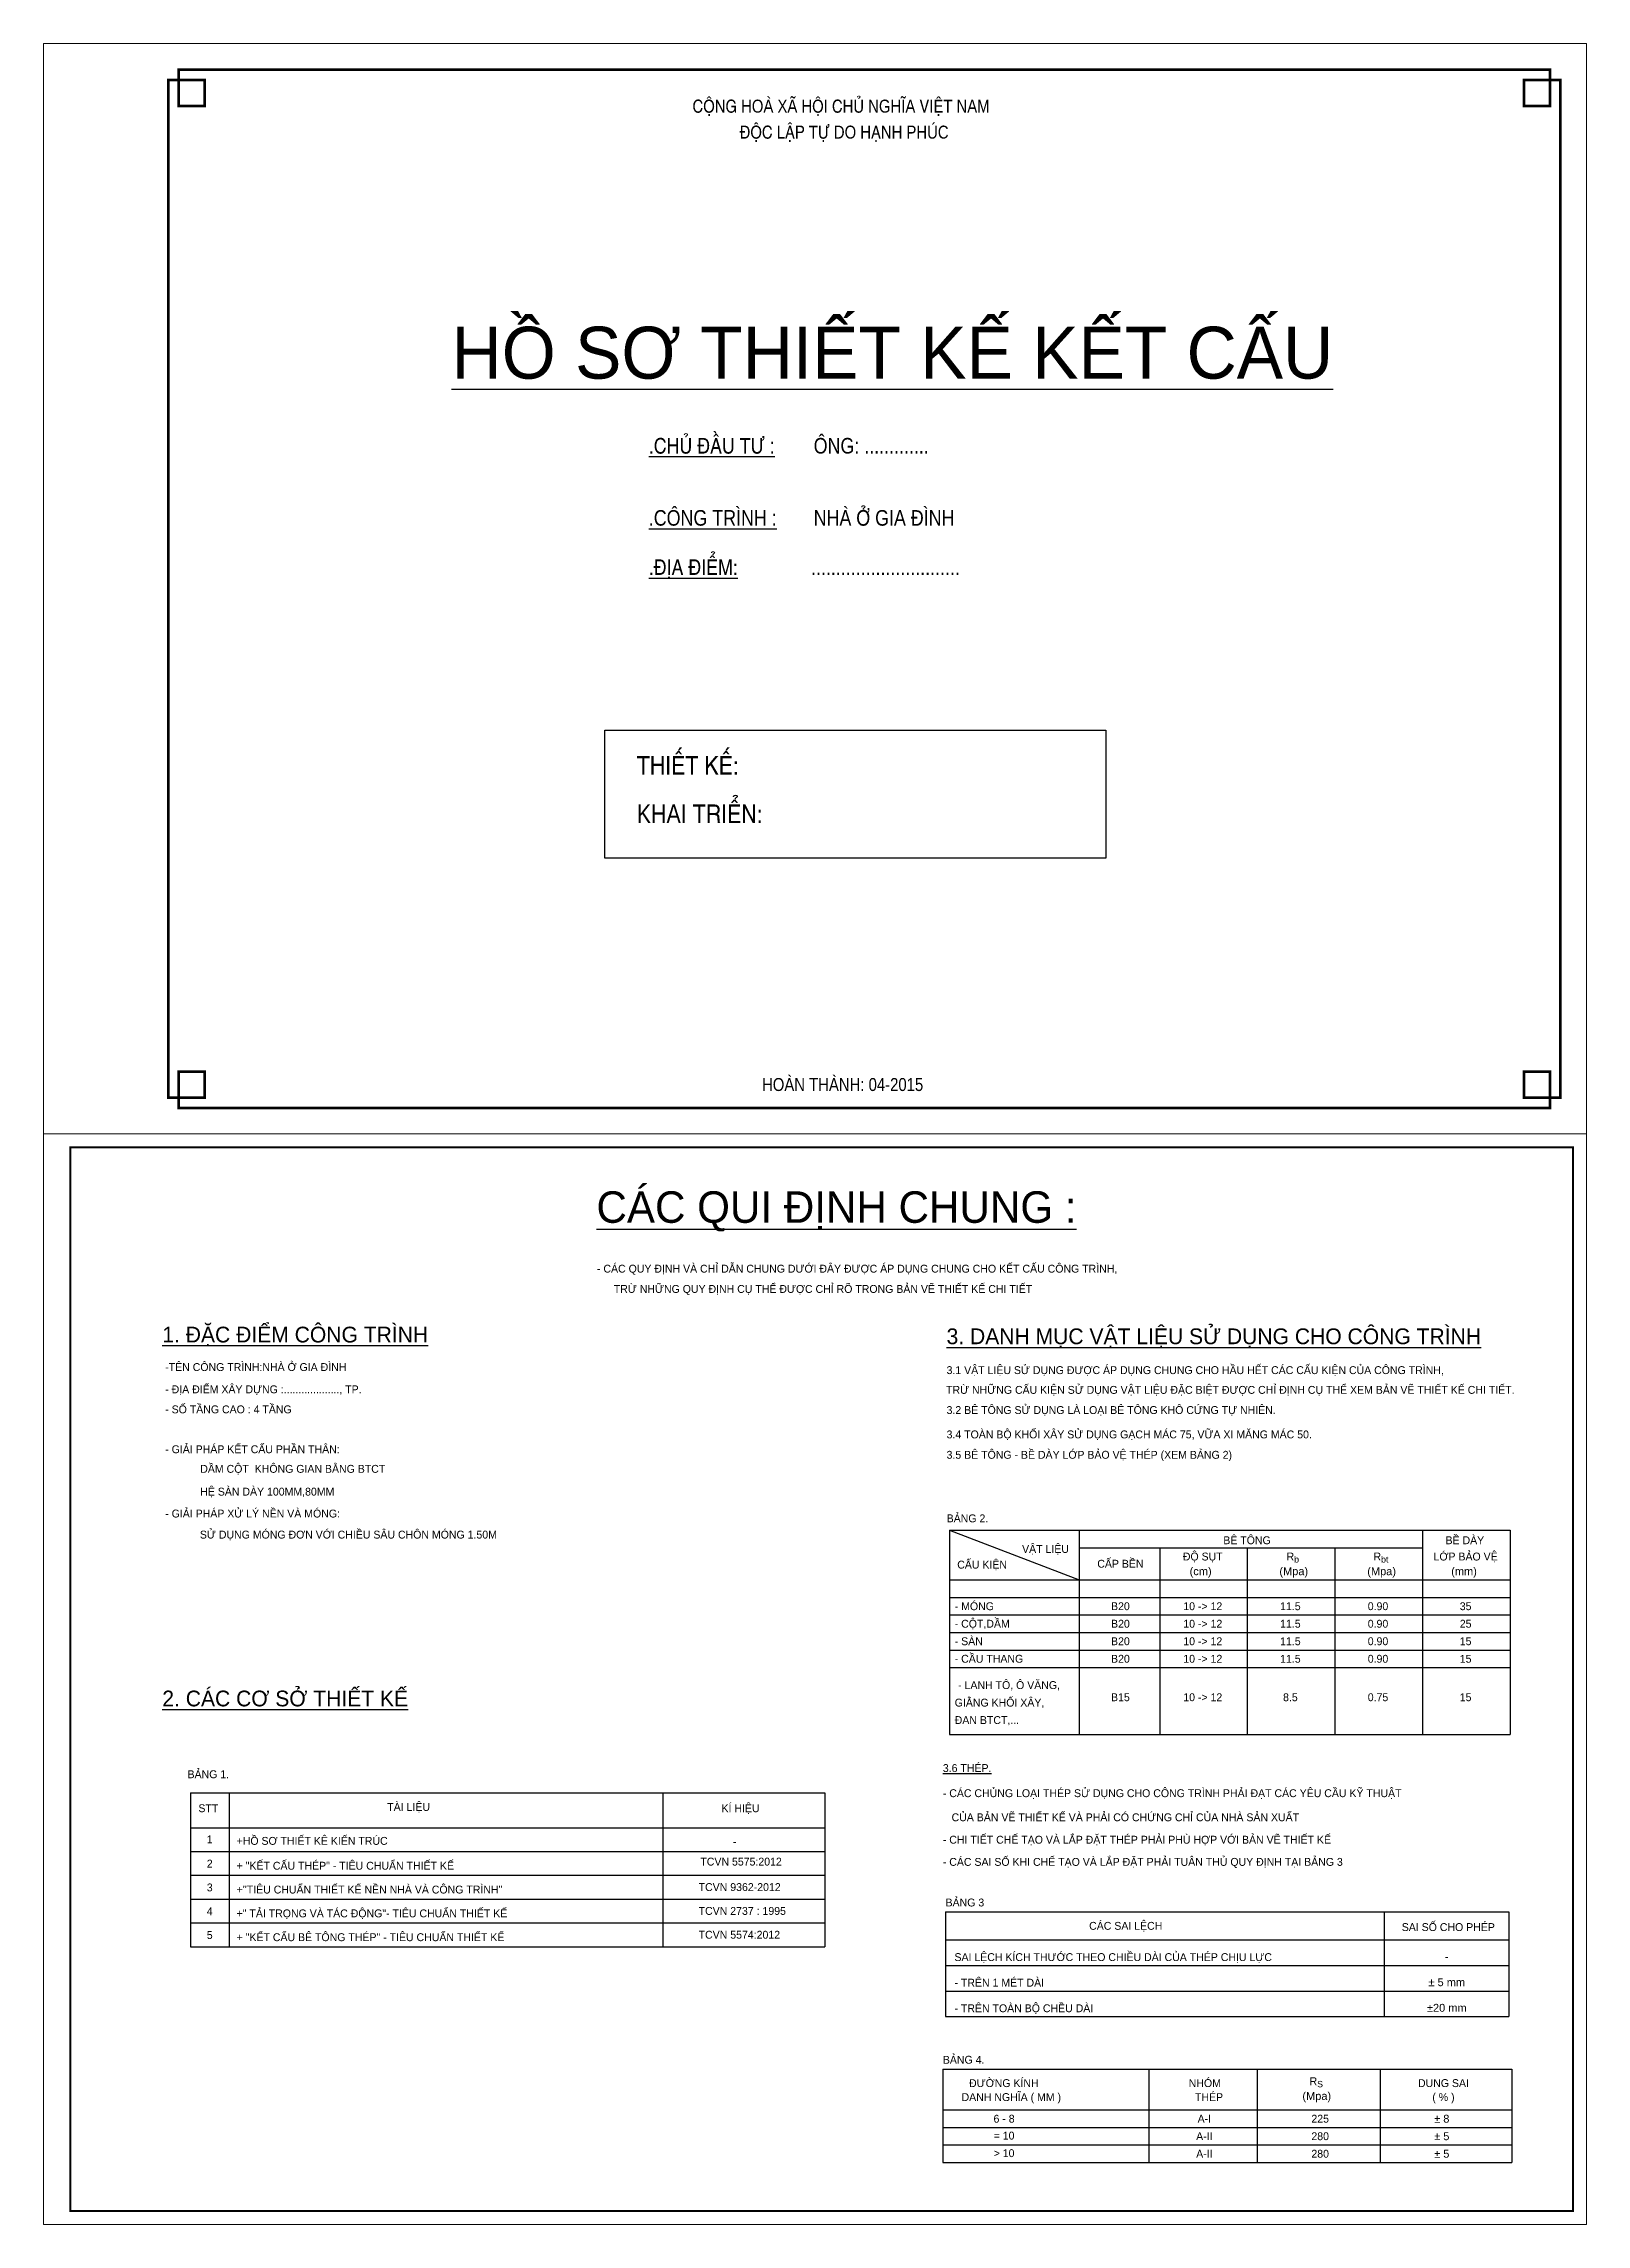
# Model space of a CAD drawing. Header units: millimetres. Extents: x -559287 to -299624, y 2351330 to 2655682.
# Drawn here: x -529386 to -497865, y 2611108 to 2655682 of the extents above; entities that cross this region are included whole.
import ezdxf
from ezdxf.enums import TextEntityAlignment as Align

# ---------------------------------------------------------------- set-up
doc = ezdxf.new("R2010")
doc.units = ezdxf.units.MM
doc.header["$LTSCALE"] = 10
doc.layers.get('Defpoints').update_dxf_attribs({"lineweight": 20})
for name, color, linetype, lineweight in [('Hatch', 137, 'Continuous', 5), ('KTEN', 41, 'Continuous', 35), ('Text', 54, 'Continuous', 25), ('Tuong', 1, 'Continuous', 30)]:
    doc.layers.add(name, color=color, linetype=linetype, lineweight=lineweight)
doc.styles.add('IN', font='VHARIALN.TTF', dxfattribs={"height": 250})
doc.styles.add('TD_VNI_FRANCO500', font='VFRANKO.TTF', dxfattribs={"height": 500})
doc.styles.add('TEXTTHEP', font='swissl.ttf', dxfattribs={"height": 250})
doc.styles.add('THUONG', font='VHAVAN.TTF')

msp = doc.modelspace()

# ---------------------------------------------------------------- linework, layer by layer
at = {"layer": 'Defpoints', "color": 0}
msp.add_lwpolyline([(-529385.6, 2633394.9), (-497864.9, 2633394.9), (-497864.9, 2655682.2), (-529385.6, 2655682.2)], close=True, dxfattribs=at)
at = {"layer": 'Defpoints'}
msp.add_lwpolyline([(-497864.9, 2633394.9), (-529385.6, 2633394.9), (-529385.6, 2611107.5), (-497864.9, 2611107.5)], close=True, dxfattribs=at)
at = {"layer": 'Hatch'}
for p, q in [((-497864.9, 2633394.9), (-497864.9, 2655682.2)), ((-497864.9, 2655682.2), (-497864.9, 2655682.2)), ((-497864.9, 2633394.9), (-497864.9, 2633394.9)), ((-497864.9, 2611107.5), (-497864.9, 2633394.9)), ((-497864.9, 2611107.5), (-497864.9, 2611107.5))]:
    msp.add_line(p, q, dxfattribs=at)
at = {"layer": 'KTEN'}
for points, const_width in [([(-526838.5, 2634137.8), (-526626.2, 2634137.8), (-526626.2, 2633925.5), (-498607.8, 2633925.5), (-498607.8, 2634137.8), (-498395.6, 2634137.8), (-498395.6, 2654939.3), (-498607.8, 2654939.3), (-498607.8, 2655151.6), (-526626.2, 2655151.6), (-526626.2, 2654939.3), (-526838.5, 2654939.3)], 53.1), ([(-526626.2, 2654939.3), (-526095.6, 2654939.3), (-526095.6, 2654408.7), (-526626.2, 2654408.7)], 53.1), ([(-498607.8, 2654939.3), (-499138.5, 2654939.3), (-499138.5, 2654408.7), (-498607.8, 2654408.7)], 53.1), ([(-526626.2, 2634137.8), (-526095.6, 2634137.8), (-526095.6, 2634668.4), (-526626.2, 2634668.4)], 53.1), ([(-498607.8, 2634137.8), (-499138.5, 2634137.8), (-499138.5, 2634668.4), (-498607.8, 2634668.4)], 53.1), ([(-498138.5, 2633121.3), (-528838.5, 2633121.3), (-528838.5, 2611381.1), (-498138.5, 2611381.1)], 38.2)]:
    msp.add_lwpolyline(points, close=True, dxfattribs=dict(at, const_width=const_width))
at = {"layer": 'Text'}
for p, q in [((-510877.4, 2625295.3), (-508229.1, 2624279.7)), ((-510877.4, 2625295.3), (-510877.4, 2621119.2)), ((-510877.4, 2625295.3), (-499421.5, 2625295.3)), ((-508229.1, 2625295.3), (-508229.1, 2621119.2)), ((-501211.6, 2625295.3), (-501211.6, 2621119.2)), ((-499421.5, 2625295.3), (-499421.5, 2621119.2)), ((-508229.1, 2624937.2), (-501211.6, 2624937.2)), ((-506582.2, 2624937.2), (-506582.2, 2621119.2)), ((-504792, 2624937.2), (-504792, 2621119.2)), ((-503001.8, 2624937.2), (-503001.8, 2621119.2)), ((-510877.4, 2624279.7), (-499421.5, 2624279.7)), ((-510877.4, 2623921.6), (-499421.5, 2623921.6)), ((-510877.4, 2623563.6), (-499421.5, 2623563.6)), ((-510877.4, 2623205.5), (-499421.5, 2623205.5)), ((-510877.4, 2622847.5), (-499421.5, 2622847.5)), ((-510877.4, 2622489.5), (-499421.5, 2622489.5)), ((-510877.4, 2621119.2), (-499421.5, 2621119.2)), ((-526387.6, 2619925.3), (-526387.6, 2616781.5)), ((-526387.6, 2619925.3), (-513427, 2619925.3)), ((-525596.2, 2619925.3), (-525596.2, 2616781.5)), ((-516731.6, 2619925.3), (-516731.6, 2616781.5)), ((-513427, 2619925.3), (-513427, 2616781.5)), ((-526387.6, 2619215.8), (-513427, 2619215.8)), ((-526387.6, 2618729), (-513427, 2618729)), ((-526387.6, 2618242.1), (-513427, 2618242.1)), ((-526387.6, 2617755.3), (-513427, 2617755.3)), ((-510957.9, 2617495.9), (-510957.9, 2615355)), ((-510957.9, 2617495.9), (-499446.3, 2617495.9)), ((-501998.7, 2617495.9), (-501998.7, 2615355)), ((-499446.3, 2617495.9), (-499446.3, 2615355)), ((-526387.6, 2617268.4), (-513427, 2617268.4)), ((-526387.6, 2616781.5), (-513427, 2616781.5)), ((-510957.9, 2616923), (-499446.3, 2616923)), ((-510957.9, 2616400.4), (-499446.3, 2616400.4)), ((-510957.9, 2615877.7), (-499446.3, 2615877.7)), ((-510957.9, 2615355), (-499446.3, 2615355)), ((-511013.3, 2614281.3), (-511013.3, 2612372.4)), ((-511013.3, 2614281.3), (-499391, 2614281.3)), ((-506804.5, 2614281.3), (-506804.5, 2612372.4)), ((-504590.2, 2614281.3), (-504590.2, 2612372.4)), ((-502080.2, 2614281.3), (-502080.2, 2612372.4)), ((-499391, 2614281.3), (-499391, 2612372.4)), ((-511013.3, 2613446.5), (-499391, 2613446.5)), ((-511013.3, 2613088.5), (-499391, 2613088.5)), ((-511013.3, 2612730.4), (-499391, 2612730.4)), ((-511013.3, 2612730.4), (-499391, 2612730.4)), ((-511013.3, 2612372.4), (-499391, 2612372.4)), ((-511013.3, 2612372.4), (-499391, 2612372.4))]:
    msp.add_line(p, q, dxfattribs=at)
at = {"layer": 'Tuong'}
msp.add_lwpolyline([(-517918.9, 2641650.7), (-507681.1, 2641650.7), (-507681.1, 2639031.3), (-517918.9, 2639031.3)], close=True, dxfattribs=at)

# ---------------------------------------------------------------- texts
at = {"layer": 'Text'}
for s, height, style, p in [('céng hoµ x· héi chñ nghÜa viÖt nam', 265.326, 'IN', (-516127.8, 2654271.4)), ('®éc lËp tù do h¹nh phóc', 265.326, 'IN', (-515164.6, 2653740.8)), ('%%u.chñ ®Çu t\xad :', 318.391, 'IN', (-517020.8, 2647303.5)), ('«ng: .............', 318.391, 'IN', (-513652.4, 2647303.5)), ('%%u.c«ng tr×nh :', 318.391, 'IN', (-517020.8, 2645828.9)), ('NHµ ë GIA §×NH', 318.391, 'IN', (-513652.4, 2645828.9)), ('%%u.§ÞA §IÓM:', 318.391, 'IN', (-517020.8, 2644821.7)), ('..............................', 318.391, 'IN', (-513706.8, 2644821.7)), ('THIÕT KÕ:', 382.07, 'IN', (-517267, 2640740.5)), ('KHAI TRIÓN:', 382.069, 'IN', (-517267, 2639748.3)), ('HOµN THµNH: 04-2015', 265.326, 'IN', (-514707.4, 2634273.6)), ('%%uc¸c QUI §ÞNH chung :', 644.123, 'THUONG', (-518090.6, 2631579.4)), ('- c¸c quy ®Þnh vµ chØ dÉn chung d\xadíi ®©y ®\xadîc ¸p dông chung cho kÕt cÊu c«ng tr×nh, ', 161.031, 'THUONG', (-518079.5, 2630561.5)), ('trõ nh÷ng quy ®Þnh cô thÓ ®\xadîc chØ râ trong b¶n vÏ thiÕt kÕ chi tiÕt', 161.031, 'THUONG', (-517736.3, 2630147.2)), ('%%U1. ®Æc ®iÓm c«ng tr×nh', 322.061, 'THUONG', (-526960.7, 2629134)), ('%%U3. danh môc vËt liÖu sö dông cho c«ng tr×nh', 322.061, 'THUONG', (-510937.1, 2629098.7)), ('-tªn c«ng tr×nh:nhµ ë GIA §×NH', 161.031, 'THUONG', (-526901.7, 2628550.4)), ('- ®Þa ®iÓm x©y dùng :..................., TP.', 161.031, 'THUONG', (-526901.7, 2628095)), ('- sè tÇng cao : 4 tÇng ', 161.031, 'THUONG', (-526901.7, 2627685.6)), ('- gi¶i ph¸p kÕt cÊu phÇn th©n:', 161.031, 'THUONG', (-526901.7, 2626870.3)), ('dÇm cét  kh«ng gian b»ng btct', 161.031, 'THUONG', (-526185.7, 2626470.1)), ('hÖ sµn dµy 100MM,80MM', 161.031, 'THUONG', (-526185.7, 2626004)), ('- gi¶i ph¸p xö lý nÒn vµ mãng:', 161.031, 'THUONG', (-526901.7, 2625556.4)), ('sö dông mãng ®¬n VíI chiÒu s©u ch«n mãng 1.50M', 161.031, 'THUONG', (-526192.8, 2625125.8)), ('VËt liÖu', 161.03, 'THUONG', (-509394.1, 2624832.5)), ('CÊu kiÖn', 161.03, 'THUONG', (-510719.3, 2624511.9)), ('%%u2. C¸c c¬ së thiÕt kÕ', 322.061, 'THUONG', (-526960.7, 2621695.8)), ('%%u3.6 thÐp.', 161.031, 'THUONG', (-511013.5, 2620353.8)), ('+Hå S¥ THIÕT K£ KIÕN TRóC', 161.031, 'THUONG', (-525443, 2618866)), ('+ "kÕt cÊu thÐp" - tiªu chuÈn thiÕt kÕ', 161.031, 'THUONG', (-525443, 2618357.6)), ("+''TI£U CHUÈN THIÕT KÕ NÒN nhµ vµ C¤NG TR×NH''", 161.031, 'THUONG', (-525443, 2617870.9)), ('+" t¶i träng vµ t¸c ®éng"- tiªu chuÈn thiÕt kÕ', 161.031, 'THUONG', (-525443, 2617384)), ('+ "kÕt cÊu bª t«ng thÐp" - tiªu chuÈn thiÕt kÕ', 161.031, 'THUONG', (-525443, 2616897.1)), ('Sai lÖch kÝch th\xadíc theo chiÒu dµi cña thÐp chÞu lùc', 161.031, 'THUONG', (-510775.7, 2616489.9)), ('- Trªn 1 mÐt dµi', 161.031, 'THUONG', (-510775.7, 2615967.2)), ('- Trªn toµn bé chÒu dµi', 161.031, 'THUONG', (-510775.7, 2615444.5)), ('danh nghÜa ( mm )', 161.031, 'THUONG', (-510631.1, 2613628.4)), ('thÐp', 161.03, 'THUONG', (-505862, 2613628.4))]:
    msp.add_text(s, height=height, dxfattribs=dict(at, style=style)).set_placement(p)
at = {"layer": 'Text', "linetype": 'Continuous', "style": 'TD_VNI_FRANCO500'}
msp.add_text('%%UHOÀ SÔ THIEÁT KEÁ KEÁT CAÁU', height=1061.302, dxfattribs=at).set_placement((-512044, 2648834.4), align=Align.CENTER)
at = {"layer": 'Text', "style": 'THUONG'}
for s, height, p in [('3.1 vËt liÖu sö dông ®\xadîc ¸p dông chung cho hÇu hÕt c¸c cÊu kiÖn cña c«ng tr×nh,', 161.031, (-510937.1, 2628568.1)), ('      trõ nh÷ng cÊu kiÖn sö dông vËt liÖu ®Æc biÖt ®\xadîc chØ ®Þnh cô thÓ xem b¶n vÏ thiÕt kÕ chi tiÕt.', 161.0307, (-511306.9, 2628164.9)), ('3.2 bª t«ng sö dông lµ lo¹i bª t«ng kh« cøng tù nhiªn.', 161.031, (-510937.1, 2627752.3)), ('3.4 toµn bé khèi x©y sö dông g¹ch m¸c 75, v÷a xi m¨ng m¸c 50.', 161.031, (-510937.1, 2627254)), ('3.5 bª t«ng - bÒ dµy líp b¶o vÖ thÐp (xem b¶ng 2)', 161.031, (-510937.1, 2626837.4)), ('- mãng', 161.03, (-510770.6, 2623742.6)), ('- Cét,dÇm', 161.03, (-510770.6, 2623384.6)), ('- sµn', 161.03, (-510770.6, 2623026.5)), ('- CÇu thang', 161.031, (-510770.6, 2622668.5)), ('gi»ng khèi x©y,', 161.031, (-510770.6, 2621772.2)), ('- Lanh t«, « v¨ng,', 161.031, (-510701.2, 2622130.2)), ('®an btct,...', 161.031, (-510770.6, 2621415.4)), ('- c¸c chñng lo¹i thÐp sö dông cho c«ng tr×nh ph¶i ®¹t c¸c yªu cÇu kü thuËt', 161.031, (-511013.5, 2619921.1)), ('  cña b¶n vÏ thiÕt kÕ vµ ph¶i cã chøng chØ cña nhµ s¶n xuÊt', 161.031, (-510954, 2619428.1)), ('- chi tiÕt chÕ t¹o vµ l¾p ®Æt thÐp ph¶i phï hîp víi b¶n vÏ thiÕt kÕ', 161.031, (-511013.5, 2618970.2)), ('TCVN 5575:2012', 161.031, (-515967.3, 2618522.3)), ('- c¸c sai sè khi chÕ t¹o vµ l¾p ®Æt ph¶i tu©n thñ quy ®Þnh t¹i b¶ng 3', 161.031, (-511013.5, 2618517)), ('TCvn 9362-2012', 161.031, (-516002.8, 2618001.6)), ('TCVN 2737 : 1995', 161.031, (-516002.8, 2617514.7)), ('TCVN 5574:2012', 161.031, (-516002.8, 2617027.9))]:
    msp.add_text(s, height=height, dxfattribs=at).set_placement(p, align=Align.MIDDLE_LEFT)
for s, height, p in [('B¶ng 2.', 161.03, (-510510.4, 2625538.6)), ('Bª t«ng', 161.03, (-504798.3, 2625090.7)), ('bÒ dµy', 161.03, (-500347.6, 2625090.7)), ('CÊP BÒN', 161.03, (-507385, 2624611.1)), ('§é sôt', 161.03, (-505702.3, 2624758.2)), ('R', 161, (-503912.1, 2624758.2)), ('R', 161, (-502135.8, 2624758.2)), ('líp b¶o vÖ', 161.03, (-500331.7, 2624758.2)), ('b20', 161.03, (-507385, 2623742.6)), ('10 -> 12', 161.03, (-505702.3, 2623742.6)), ('11.5', 161.03, (-503912.1, 2623742.6)), ('0.90', 161.03, (-502121.9, 2623742.6)), ('35', 161.03, (-500331.7, 2623742.6)), ('b20', 161.03, (-507385, 2623384.6)), ('10 -> 12', 161.03, (-505702.3, 2623384.6)), ('11.5', 161.03, (-503912.1, 2623384.6)), ('0.90', 161.03, (-502121.9, 2623384.6)), ('25', 161.03, (-500331.7, 2623384.6)), ('b20', 161.03, (-507385, 2623026.5)), ('10 -> 12', 161.03, (-505702.3, 2623026.5)), ('11.5', 161.03, (-503912.1, 2623026.5)), ('0.90', 161.03, (-502121.9, 2623026.5)), ('15', 161.03, (-500331.7, 2623026.5)), ('b20', 161.03, (-507385, 2622668.5)), ('10 -> 12', 161.03, (-505702.3, 2622668.5)), ('11.5', 161.03, (-503912.1, 2622668.5)), ('0.90', 161.03, (-502121.9, 2622668.5)), ('15', 161.03, (-500331.7, 2622668.5)), ('b15', 161.03, (-507385, 2621882.1)), ('10 -> 12', 161.03, (-505702.3, 2621882.1)), ('8.5', 161.03, (-503912.1, 2621882.1)), ('0.75', 161.03, (-502121.9, 2621882.1)), ('15', 161.03, (-500331.7, 2621882.1)), ('B¶ng 1.', 161.03, (-526020.7, 2620307.9)), ('stt', 161.03, (-526020.7, 2619613.3)), ('tµi liÖu', 161.03, (-521928.2, 2619638.9)), ('kÝ hiÖu', 161.03, (-515146.5, 2619613.3)), ('1', 161, (-525991.9, 2618977)), ('-', 161, (-515267.2, 2618931.6)), ('2', 161, (-525991.9, 2618481.4)), ('3', 161, (-525991.9, 2617994.5)), ('4', 161, (-525991.9, 2617507.6)), ('5', 161, (-525991.9, 2617020.8)), ('C¸c sai lÖch', 161.031, (-507276.2, 2617209.5)), ('Sai sè cho phÐp ', 161.031, (-500655.6, 2617183.9)), ('§¦êng kÝnh', 161.03, (-509767, 2613994.9)), ('Nhãm', 161.03, (-505660.5, 2613994.9)), ('R', 161, (-503442.2, 2614033)), ('Dung sai', 161.03, (-500784.7, 2613994.9)), ('( % )', 161.03, (-500784.7, 2613709.6)), ('6 - 8', 161.03, (-509762.2, 2613267.5)), ('= 10', 161.03, (-509762.2, 2612921.6)), ('A-II', 161.03, (-505669.5, 2612909.5)), ('A-I', 161.03, (-505669.5, 2613267.5)), ('225', 161.03, (-503303.8, 2613267.5)), ('280', 161.03, (-503303.8, 2612909.5)), ('> 10', 161.03, (-509762.2, 2612563.5)), ('A-II', 161.03, (-505669.5, 2612551.4)), ('280', 161.03, (-503303.8, 2612551.4))]:
    msp.add_text(s, height=height, dxfattribs=at).set_placement(p, align=Align.MIDDLE_CENTER)
at = {"layer": 'Text', "ltscale": 3, "style": 'TEXTTHEP'}
for s, height, p in [('b', 128.8, (-503835.8, 2624597.7)), ('bt', 128.82, (-502059.5, 2624597.7)), ('S', 128.8, (-503365.9, 2613872.5))]:
    msp.add_text(s, height=height, dxfattribs=at).set_placement(p, align=Align.BOTTOM_LEFT)
for s, p in [('(cm)', (-505746, 2624329)), ('(Mpa)', (-503843.2, 2624329)), ('(Mpa)', (-502047.7, 2624329)), ('(mm)', (-500364.6, 2624329)), ('(Mpa)', (-503373.3, 2613603.8))]:
    msp.add_text(s, height=161.03, dxfattribs=at).set_placement(p, align=Align.BOTTOM_CENTER)
at = {"layer": 'Text', "style": 'THUONG'}
for s, p in [('B¶ng 3', (-510957.9, 2617557.8)), ('B¶ng 4.', (-511013.3, 2614343.3))]:
    msp.add_text(s, height=161.03, dxfattribs=at).set_placement(p, align=Align.BOTTOM_LEFT)
at = {"layer": 'Text', "linetype": 'Continuous', "style": 'TEXTTHEP'}
for s, height, p in [('-', 161, (-500716.9, 2616579.4)), ('%%p 5 mm', 161.03, (-500716.9, 2616056.7)), ('%%p20 mm', 161.03, (-500716.9, 2615534.1)), ('%%p 8', 161.03, (-500819.1, 2613267.5)), ('%%p 5', 161.03, (-500819.1, 2612909.5)), ('%%p 5', 161.03, (-500819.1, 2612551.4))]:
    msp.add_text(s, height=height, dxfattribs=at).set_placement(p, align=Align.MIDDLE_CENTER)

doc.saveas('drawing.dxf')
